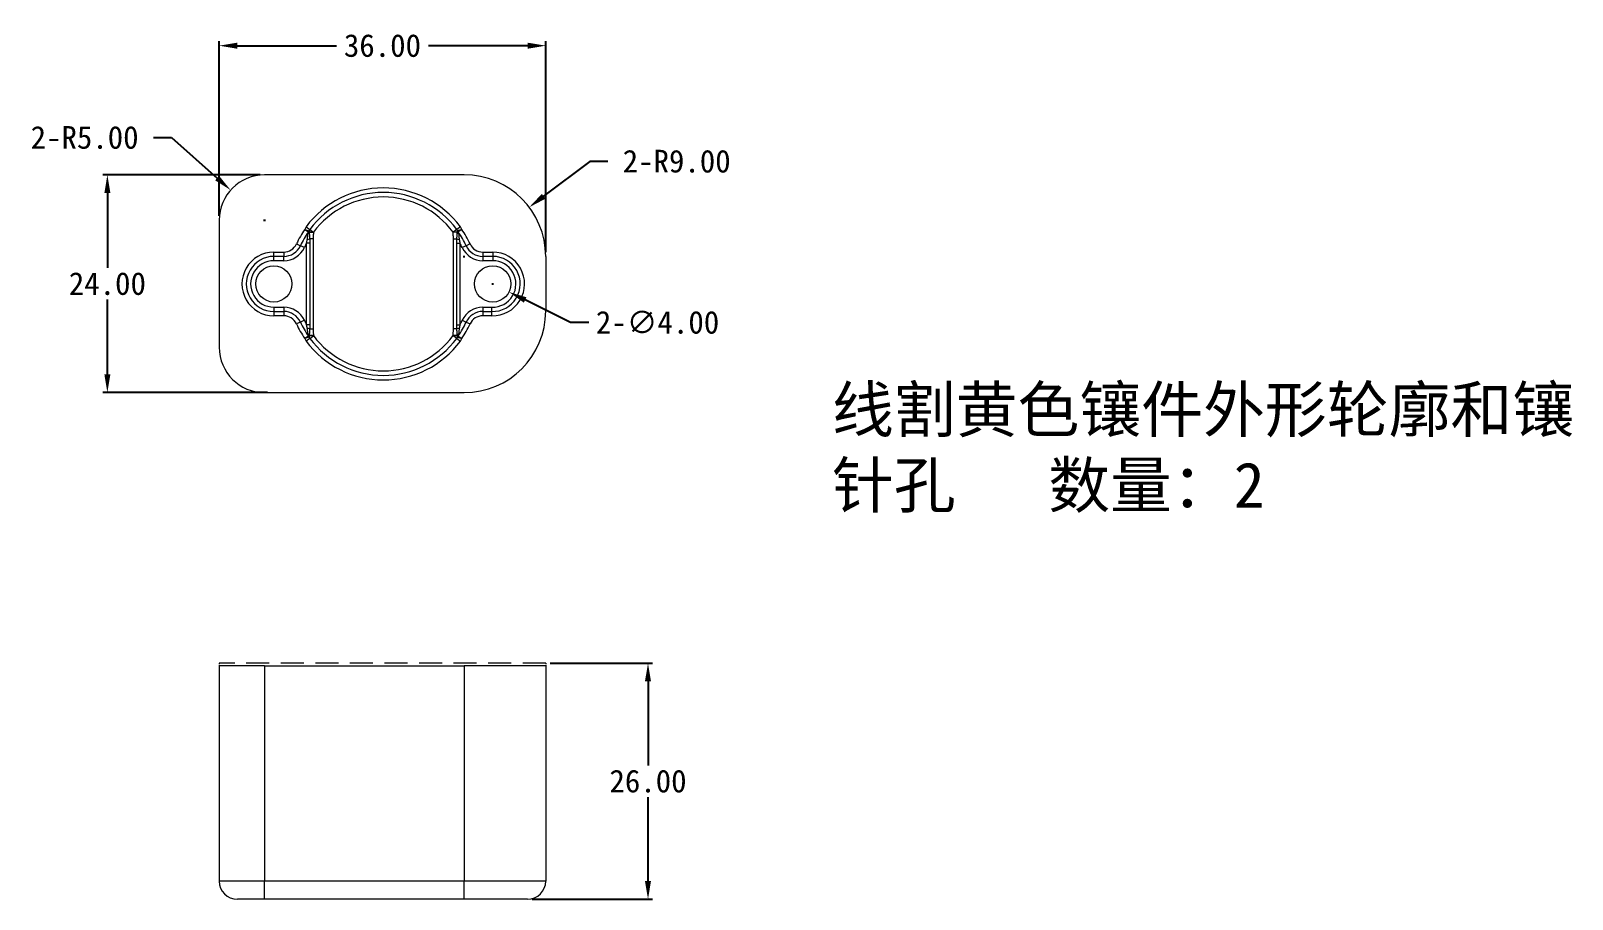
# Model space of a CAD drawing. Header units: millimetres. Extents: x 459 to 629, y 297 to 393.
import ezdxf

# ---------------------------------------------------------------- set-up
doc = ezdxf.new("R2010")
doc.units = ezdxf.units.MM
doc.linetypes.add('HIDDEN', pattern=[9.525, 6.35, -3.175])
doc.layers.add('core', color=7, linetype='Continuous', lineweight=20)
doc.layers.add('dim', color=82, linetype='Continuous', lineweight=9)
doc.dimstyles.get("Standard").update_dxf_attribs({"dimtxt": 0.18, "dimasz": 0.18, "dimexe": 0.18, "dimexo": 0.0625, "dimgap": 0.09, "dimtad": 0, "dimtih": 1, "dimtoh": 1, "dimzin": 0, "dimdsep": 46, "dimtxsty": 'Standard', "dimcen": 0.09, "dimadec": 0, "dimazin": 0, "dimtfac": 1, "dimtofl": 0, "dimtmove": 0, "dimatfit": 3, "dimfxl": 0, "dimtolj": 1, "dimtzin": 0, "dimarcsym": 0})

# ---------------------------------------------------------------- blocks, each defined once
blk = doc.blocks.new('*D1')
at = {"layer": 'Defpoints', "color": 0, "lineweight": 18, "transparency": 16777216}
for p in [(515.34, 391.4), (479.34, 372.16), (515.34, 368.16)]:
    blk.add_point(p, dxfattribs=at)
at = {"layer": 'dim', "color": 0, "lineweight": -2, "transparency": 16777216}
for p, q in [((479.34, 372.65), (479.34, 391.89)), ((481.34, 391.4), (492.26, 391.4)), ((513.34, 391.4), (502.43, 391.4)), ((515.34, 368.65), (515.34, 391.89))]:
    blk.add_line(p, q, dxfattribs=at)
at = {"layer": 'dim', "color": 0, "lineweight": 18, "transparency": 16777216}
for points in [[(481.34, 391.73), (481.34, 391.06), (479.34, 391.4)], [(513.34, 391.73), (513.34, 391.06), (515.34, 391.4)]]:
    blk.add_solid(points, dxfattribs=at)
at = {"layer": 'dim', "color": 0, "lineweight": 18, "transparency": 16777216, "insert": (497.34, 391.4), "char_height": 2.5, "attachment_point": 5}
blk.add_mtext('\\A1;36.00', dxfattribs=at)
blk = doc.blocks.new('*D2')
at = {"layer": 'Defpoints', "color": 0, "lineweight": 18, "transparency": 16777216}
for p in [(513.52, 373.59), (506.34, 368.16)]:
    blk.add_point(p, dxfattribs=at)
at = {"layer": 'dim', "color": 0, "lineweight": -2, "transparency": 16777216}
for p, q in [((520.2, 378.65), (515.11, 374.8)), ((522.2, 378.65), (520.2, 378.65)), ((506.25, 368.16), (506.43, 368.16)), ((506.34, 368.07), (506.34, 368.25))]:
    blk.add_line(p, q, dxfattribs=at)
at = {"layer": 'dim', "color": 0, "lineweight": 18, "transparency": 16777216}
blk.add_solid([(514.91, 375.06), (515.31, 374.53), (513.52, 373.59)], dxfattribs=at)
at = {"layer": 'dim', "color": 0, "lineweight": 18, "transparency": 16777216, "insert": (529.78, 378.65), "char_height": 2.5, "attachment_point": 5}
blk.add_mtext('\\A1;2-R9.00', dxfattribs=at)
blk = doc.blocks.new('*D3')
at = {"layer": 'Defpoints', "color": 0, "lineweight": 18, "transparency": 16777216}
for p in [(480.6, 375.48), (484.34, 372.16)]:
    blk.add_point(p, dxfattribs=at)
at = {"layer": 'dim', "color": 0, "lineweight": -2, "transparency": 16777216}
for p, q in [((472.09, 381.27), (474.09, 381.27)), ((474.09, 381.27), (479.11, 376.81)), ((484.34, 372.07), (484.34, 372.25)), ((484.25, 372.16), (484.43, 372.16))]:
    blk.add_line(p, q, dxfattribs=at)
at = {"layer": 'dim', "color": 0, "lineweight": 18, "transparency": 16777216}
blk.add_solid([(479.33, 377.05), (478.89, 376.56), (480.6, 375.48)], dxfattribs=at)
at = {"layer": 'dim', "color": 0, "lineweight": 18, "transparency": 16777216, "insert": (464.5, 381.27), "char_height": 2.5, "attachment_point": 5}
blk.add_mtext('\\A1;2-R5.00', dxfattribs=at)
blk = doc.blocks.new('*D5')
at = {"layer": 'Defpoints', "color": 0, "lineweight": 18, "transparency": 16777216}
for p in [(484.34, 377.16), (467.01, 353.16), (485.18, 353.16)]:
    blk.add_point(p, dxfattribs=at)
at = {"layer": 'dim', "color": 0, "lineweight": -2, "transparency": 16777216}
for p, q in [((483.84, 377.16), (466.51, 377.16)), ((467.01, 375.16), (467.01, 366.9)), ((467.01, 355.16), (467.01, 363.41)), ((484.68, 353.16), (466.51, 353.16))]:
    blk.add_line(p, q, dxfattribs=at)
at = {"layer": 'dim', "color": 0, "lineweight": 18, "transparency": 16777216}
for points in [[(466.68, 375.16), (467.34, 375.16), (467.01, 377.16)], [(466.68, 355.16), (467.34, 355.16), (467.01, 353.16)]]:
    blk.add_solid(points, dxfattribs=at)
at = {"layer": 'dim', "color": 0, "lineweight": 18, "transparency": 16777216, "insert": (467.01, 365.16), "char_height": 2.5, "attachment_point": 5}
blk.add_mtext('\\A1;24.00', dxfattribs=at)
blk = doc.blocks.new('*D6')
at = {"layer": 'Defpoints', "color": 0, "lineweight": 18, "transparency": 16777216}
for p in [(515.34, 323.32), (513.34, 297.32), (526.62, 297.32)]:
    blk.add_point(p, dxfattribs=at)
at = {"layer": 'dim', "color": 0, "lineweight": -2, "transparency": 16777216}
for p, q in [((515.84, 323.32), (527.12, 323.32)), ((526.62, 321.32), (526.62, 312.07)), ((526.62, 299.32), (526.62, 308.57)), ((513.84, 297.32), (527.12, 297.32))]:
    blk.add_line(p, q, dxfattribs=at)
at = {"layer": 'dim', "color": 0, "lineweight": 18, "transparency": 16777216}
for points in [[(526.28, 321.32), (526.95, 321.32), (526.62, 323.32)], [(526.28, 299.32), (526.95, 299.32), (526.62, 297.32)]]:
    blk.add_solid(points, dxfattribs=at)
at = {"layer": 'dim', "color": 0, "lineweight": 18, "transparency": 16777216, "insert": (526.62, 310.32), "char_height": 2.5, "attachment_point": 5}
blk.add_mtext('\\A1;26.00', dxfattribs=at)
blk = doc.blocks.new('*D9')
at = {"layer": 'Defpoints', "color": 0, "lineweight": 18, "transparency": 16777216}
for p in [(507.7, 366.02), (511.29, 364.25)]:
    blk.add_point(p, dxfattribs=at)
at = {"layer": 'dim', "color": 0, "lineweight": -2, "transparency": 16777216}
for p, q in [((509.41, 365.14), (509.59, 365.14)), ((509.5, 365.05), (509.5, 365.23)), ((518.08, 360.89), (513.08, 363.37)), ((520.08, 360.89), (518.08, 360.89))]:
    blk.add_line(p, q, dxfattribs=at)
at = {"layer": 'dim', "color": 0, "lineweight": 18, "transparency": 16777216}
blk.add_solid([(513.23, 363.66), (512.93, 363.07), (511.29, 364.25)], dxfattribs=at)
at = {"layer": 'dim', "color": 0, "lineweight": 18, "transparency": 16777216, "insert": (527.67, 360.89), "char_height": 2.5, "attachment_point": 5}
blk.add_mtext('\\A1;2-∅4.00', dxfattribs=at)

msp = doc.modelspace()

# ---------------------------------------------------------------- linework, layer by layer
at = {"color": 2, "lineweight": 18}
for centre in [(485.364, 365.138), (509.496, 365.138)]:
    msp.add_circle(centre, 2, dxfattribs=at)
at = {"layer": 'core', "color": 2}
for p, q in [((506.342, 377.155), (484.342, 377.155)), ((479.342, 372.155), (479.342, 358.155)), ((515.342, 368.155), (515.342, 362.155)), ((484.342, 353.155), (485.177, 353.155)), ((485.177, 353.155), (487.349, 353.155)), ((487.349, 353.155), (506.342, 353.155))]:
    msp.add_line(p, q, dxfattribs=at)
at = {"layer": 'core'}
for p, q in [((488.78, 371.153), (489.171, 370.881)), ((488.78, 371.153), (489.255, 370.997)), ((488.926, 371.436), (489.328, 371.138)), ((489.73, 370.841), (489.259, 370.841)), ((489.261, 370.83), (489.73, 370.83)), ((489.328, 371.138), (489.73, 370.841)), ((489.73, 370.841), (489.73, 370.83)), ((505.531, 371.138), (505.13, 370.841)), ((505.13, 370.83), (505.13, 370.841)), ((505.601, 370.841), (505.13, 370.841)), ((505.599, 370.83), (505.13, 370.83)), ((505.933, 371.436), (505.531, 371.138)), ((506.08, 371.153), (505.605, 370.997)), ((506.08, 371.153), (505.688, 370.881)), ((487.861, 369.548), (488.294, 369.348)), ((488.728, 369.149), (488.294, 369.348)), ((488.974, 360.632), (488.974, 369.645)), ((489.331, 369.645), (488.974, 369.645)), ((489.688, 370.095), (489.317, 370.095)), ((489.331, 369.645), (489.331, 360.632)), ((489.688, 370.095), (489.688, 360.181)), ((505.171, 360.181), (505.171, 370.095)), ((505.171, 370.095), (505.543, 370.095)), ((505.528, 360.632), (505.528, 369.645)), ((505.528, 369.645), (505.886, 369.645)), ((505.886, 369.645), (505.886, 360.632)), ((506.565, 369.348), (506.132, 369.149)), ((506.998, 369.548), (506.565, 369.348)), ((485.364, 368.172), (485.364, 368.649)), ((485.364, 368.649), (486.457, 368.649)), ((485.364, 367.695), (485.364, 368.172)), ((486.457, 368.172), (485.364, 368.172)), ((486.457, 367.695), (485.364, 367.695)), ((486.457, 368.649), (486.457, 368.172)), ((486.457, 367.695), (486.457, 368.172)), ((508.402, 368.649), (508.402, 368.172)), ((508.402, 368.649), (509.496, 368.649)), ((508.402, 368.172), (508.402, 367.695)), ((509.496, 368.172), (508.402, 368.172)), ((509.496, 367.695), (508.402, 367.695)), ((485.364, 362.582), (486.457, 362.582)), ((485.364, 362.582), (485.364, 362.105)), ((485.364, 362.105), (486.457, 362.105)), ((485.364, 362.105), (485.364, 361.628)), ((486.457, 362.582), (486.457, 362.105)), ((486.457, 362.105), (486.457, 361.628)), ((508.402, 362.582), (508.402, 362.105)), ((508.402, 362.582), (509.407, 362.582)), ((508.402, 362.105), (509.399, 362.105)), ((508.402, 362.105), (508.402, 361.628)), ((486.457, 361.628), (485.364, 361.628)), ((488.294, 360.928), (487.861, 360.729)), ((488.727, 361.128), (488.294, 360.928)), ((489.331, 360.632), (488.974, 360.632)), ((505.528, 360.632), (505.886, 360.632)), ((506.132, 361.128), (506.565, 360.928)), ((506.565, 360.928), (506.998, 360.729)), ((509.392, 361.628), (508.402, 361.628)), ((489.171, 359.396), (488.78, 359.123)), ((489.255, 359.279), (488.78, 359.123)), ((489.328, 359.138), (488.926, 358.84)), ((489.73, 359.435), (489.259, 359.435)), ((489.73, 359.446), (489.261, 359.446)), ((489.317, 360.181), (489.688, 360.181)), ((489.328, 359.138), (489.73, 359.435)), ((489.73, 359.446), (489.73, 359.435)), ((505.599, 359.446), (505.13, 359.446)), ((505.13, 359.435), (505.13, 359.446)), ((505.601, 359.435), (505.13, 359.435)), ((505.531, 359.138), (505.13, 359.435)), ((505.543, 360.181), (505.171, 360.181)), ((505.531, 359.138), (505.933, 358.84)), ((505.605, 359.279), (506.08, 359.123)), ((505.688, 359.396), (506.08, 359.123)), ((484.342, 323.052), (479.342, 323.052)), ((479.342, 323.052), (479.342, 299.322)), ((484.342, 323.052), (485.177, 323.052)), ((484.342, 323.052), (484.342, 299.322)), ((485.177, 323.052), (487.349, 323.052)), ((487.349, 323.052), (506.342, 323.052)), ((515.342, 323.052), (506.342, 323.052)), ((506.342, 323.052), (506.342, 299.322)), ((515.342, 323.052), (515.342, 299.322)), ((484.342, 299.322), (479.342, 299.322)), ((506.342, 299.322), (484.342, 299.322)), ((484.342, 297.322), (484.342, 299.322)), ((506.342, 297.322), (506.342, 299.322)), ((515.342, 299.322), (506.342, 299.322)), ((484.342, 297.322), (481.342, 297.322)), ((506.342, 297.322), (484.342, 297.322)), ((513.342, 297.322), (506.342, 297.322))]:
    msp.add_line(p, q, dxfattribs=at)
at = {"layer": 'core', "color": 2, "linetype": 'HIDDEN', "ltscale": 0.4}
msp.add_line((515.342, 323.322), (479.342, 323.322), dxfattribs=at)
at = {"layer": 'core', "color": 2, "linetype": 'HIDDEN', "lineweight": 18, "ltscale": 0.008}
for p, q in [((479.342, 323.322), (479.342, 323.052)), ((515.342, 323.322), (515.342, 323.052))]:
    msp.add_line(p, q, dxfattribs=at)
at = {"layer": 'core', "color": 2}
for centre, radius, start, end in [((484.342, 372.155), 5, 90, 180), ((506.342, 368.155), 9, 360, 90), ((506.342, 362.155), 9, 270, 360), ((484.342, 358.155), 5, 180, 270)]:
    msp.add_arc(centre, radius, start, end, dxfattribs=at)
at = {"layer": 'core'}
for centre, radius, start, end in [((497.43, 365.138), 10.582, 36.5239, 143.4761), ((497.43, 365.138), 10.082, 36.5239, 143.4761), ((497.43, 365.138), 9.582, 36.5239, 143.4761), ((497.43, 365.138), 10.536, 145.18692, 155.25542), ((497.43, 365.138), 10.059, 145.18692, 155.25542), ((489.73, 370.841), 1, 143.4761, 161.80941), ((489.73, 370.841), 0.5, 143.4761, 161.80941), ((505.13, 370.841), 0.5, 18.19059, 36.5239), ((497.43, 365.138), 10.059, 24.74458, 34.81308), ((505.13, 370.841), 1, 18.19059, 36.5239), ((497.43, 365.138), 10.536, 24.74458, 34.81308), ((486.457, 370.195), 1.546, 269.99998, 335.25542), ((486.457, 370.195), 2.023, 269.99998, 335.25542), ((486.457, 370.195), 2.5, 269.99998, 335.25542), ((497.43, 365.138), 9.582, 151.94499, 155.25542), ((497.43, 365.138), 9.582, 24.74458, 28.05501), ((508.402, 370.195), 2.5, 204.74458, 270.00002), ((508.402, 370.195), 2.023, 204.74458, 270.00002), ((508.402, 370.195), 1.546, 204.74458, 270.00002), ((485.364, 365.138), 3.511, 89.99998, 270), ((485.364, 365.138), 3.034, 89.99998, 270), ((485.364, 365.138), 2.557, 89.99998, 270), ((509.496, 365.138), 3.511, 268.30058, 90.00001), ((509.496, 365.138), 3.034, 268.17189, 90.00001), ((509.496, 365.138), 2.558, 268.00868, 90.00001), ((486.457, 360.082), 2.5, 24.74061, 90), ((486.457, 360.082), 2.023, 24.74061, 90), ((508.402, 360.082), 2.5, 90, 155.25939), ((508.402, 360.082), 2.023, 90, 155.25939), ((486.457, 360.082), 1.546, 24.74061, 90), ((497.43, 365.138), 10.536, 204.74061, 214.81308), ((497.43, 365.138), 10.059, 204.74061, 214.81308), ((497.43, 365.138), 9.582, 204.74061, 208.05501), ((497.43, 365.138), 10.059, 325.18692, 335.25939), ((497.43, 365.138), 9.582, 331.94499, 335.25939), ((497.43, 365.138), 10.536, 325.18692, 335.25939), ((508.402, 360.082), 1.546, 90, 155.25939), ((489.73, 359.435), 1, 198.19059, 216.5239), ((497.43, 365.138), 10.582, 216.5239, 323.4761), ((489.73, 359.435), 0.5, 198.19059, 216.5239), ((497.43, 365.138), 10.082, 216.5239, 323.4761), ((497.43, 365.138), 9.582, 216.5239, 323.4761), ((505.13, 359.435), 0.5, 323.4761, 341.80941), ((505.13, 359.435), 1, 323.4761, 341.80941), ((481.342, 299.322), 2, 180, 270), ((513.342, 299.322), 2, 270, 0)]:
    msp.add_arc(centre, radius, start, end, dxfattribs=at)
for centre, major_axis, ratio, start_param, end_param in [((488.788, 370.841), (0.468, 0.175), 0.7006265, 5.1851378, 5.7940372), ((488.792, 370.83), (0.468, 0.176), 0.6906605, 5.1768232, 5.7833965), ((488.78, 371.153), (0.475, -0.156), 0.6728898, 5.8656088, 6.2831853), ((506.068, 370.83), (-0.468, 0.176), 0.6906605, 0.4997888, 1.1063621), ((506.072, 370.841), (-0.468, 0.175), 0.7006265, 0.4891481, 1.0980475), ((506.08, 371.153), (-0.475, -0.156), 0.6728898, 0, 0.4175765), ((488.945, 370.095), (0.495, 0.071), 0.1547978, 4.9051551, 5.5383948), ((505.914, 370.095), (-0.495, 0.071), 0.1547978, 0.7447905, 1.3780302), ((488.945, 360.181), (0.495, -0.071), 0.1547978, 0.7447905, 1.3780302), ((488.792, 359.446), (0.468, -0.176), 0.6906605, 0.4997888, 1.1063621), ((488.788, 359.435), (0.468, -0.175), 0.7006265, 0.4891481, 1.0980475), ((488.78, 359.123), (0.475, 0.156), 0.6728898, 0, 0.4175765), ((505.914, 360.181), (-0.495, -0.071), 0.1547978, 4.9051551, 5.5383948), ((506.068, 359.446), (-0.468, -0.176), 0.6906605, 5.1768232, 5.7833965), ((506.072, 359.435), (-0.468, -0.175), 0.7006265, 5.1851378, 5.7940372), ((506.08, 359.123), (-0.475, 0.156), 0.6728898, 5.8656088, 6.2831853)]:
    msp.add_ellipse(centre, major_axis=major_axis, ratio=ratio, start_param=start_param, end_param=end_param, dxfattribs=at)
for points, knots in [([(489.051, 370.033), (489.058, 370.084), (489.065, 370.135), (489.078, 370.235), (489.084, 370.285), (489.093, 370.36), (489.095, 370.385), (489.1, 370.434), (489.102, 370.458), (489.106, 370.506), (489.108, 370.53), (489.109, 370.564), (489.11, 370.576), (489.11, 370.598), (489.111, 370.609), (489.11, 370.62)], [0, 0, 0, 0, 0.25, 0.25, 0.5, 0.5, 0.625, 0.625, 0.75, 0.75, 0.875, 0.875, 0.9375, 0.9375, 1, 1, 1, 1]), ([(489.11, 370.628), (489.109, 370.649), (489.11, 370.671), (489.114, 370.703), (489.115, 370.713), (489.119, 370.734), (489.121, 370.745), (489.135, 370.797), (489.151, 370.838), (489.171, 370.881)], [0, 0, 0, 0, 0.25, 0.25, 0.375, 0.375, 0.5, 0.5, 1, 1, 1, 1]), ([(489.255, 370.997), (489.25, 370.983), (489.247, 370.97), (489.243, 370.944), (489.242, 370.931), (489.243, 370.912), (489.243, 370.905), (489.245, 370.892), (489.246, 370.886), (489.25, 370.867), (489.254, 370.854), (489.259, 370.841)], [0, 0, 0, 0, 0.25, 0.25, 0.5, 0.5, 0.625, 0.625, 0.75, 0.75, 1, 1, 1, 1]), ([(489.261, 370.83), (489.262, 370.815), (489.263, 370.8), (489.266, 370.77), (489.267, 370.755), (489.271, 370.71), (489.273, 370.68), (489.278, 370.62), (489.28, 370.589), (489.284, 370.529), (489.286, 370.498), (489.293, 370.407), (489.298, 370.345), (489.307, 370.221), (489.312, 370.158), (489.317, 370.095)], [0, 0, 0, 0, 0.0625, 0.0625, 0.125, 0.125, 0.25, 0.25, 0.375, 0.375, 0.5, 0.5, 0.75, 0.75, 1, 1, 1, 1]), ([(489.73, 370.83), (489.73, 370.799), (489.729, 370.768), (489.725, 370.707), (489.723, 370.677), (489.716, 370.585), (489.71, 370.524), (489.7, 370.401), (489.695, 370.34), (489.689, 370.218), (489.688, 370.156), (489.688, 370.095)], [0, 0, 0, 0, 0.125, 0.125, 0.25, 0.25, 0.5, 0.5, 0.75, 0.75, 1, 1, 1, 1]), ([(505.171, 370.095), (505.171, 370.156), (505.17, 370.218), (505.164, 370.34), (505.16, 370.401), (505.149, 370.524), (505.144, 370.585), (505.134, 370.707), (505.13, 370.768), (505.13, 370.83)], [0, 0, 0, 0, 0.25, 0.25, 0.5, 0.5, 0.75, 0.75, 1, 1, 1, 1]), ([(505.543, 370.095), (505.548, 370.158), (505.552, 370.22), (505.562, 370.344), (505.566, 370.406), (505.573, 370.498), (505.575, 370.529), (505.579, 370.59), (505.582, 370.62), (505.586, 370.68), (505.588, 370.71), (505.592, 370.755), (505.593, 370.77), (505.596, 370.799), (505.597, 370.815), (505.599, 370.83)], [0, 0, 0, 0, 0.25, 0.25, 0.5, 0.5, 0.625, 0.625, 0.75, 0.75, 0.875, 0.875, 0.9375, 0.9375, 1, 1, 1, 1]), ([(505.601, 370.841), (505.61, 370.867), (505.616, 370.892), (505.617, 370.924), (505.617, 370.931), (505.616, 370.944), (505.615, 370.95), (505.612, 370.97), (505.609, 370.983), (505.605, 370.997)], [0, 0, 0, 0, 0.5, 0.5, 0.625, 0.625, 0.75, 0.75, 1, 1, 1, 1]), ([(505.688, 370.881), (505.698, 370.86), (505.707, 370.839), (505.723, 370.797), (505.73, 370.775), (505.746, 370.713), (505.751, 370.671), (505.749, 370.628)], [0, 0, 0, 0, 0.25, 0.25, 0.5, 0.5, 1, 1, 1, 1]), ([(505.749, 370.62), (505.749, 370.609), (505.749, 370.598), (505.749, 370.576), (505.75, 370.564), (505.752, 370.53), (505.753, 370.506), (505.757, 370.458), (505.759, 370.434), (505.764, 370.385), (505.767, 370.36), (505.775, 370.285), (505.781, 370.235), (505.794, 370.135), (505.801, 370.084), (505.809, 370.033)], [0, 0, 0, 0, 0.0625, 0.0625, 0.125, 0.125, 0.25, 0.25, 0.375, 0.375, 0.5, 0.5, 0.75, 0.75, 1, 1, 1, 1]), ([(488.974, 369.645), (488.989, 369.709), (489.003, 369.774), (489.029, 369.903), (489.041, 369.968), (489.051, 370.033)], [0, 0, 0, 0, 0.5, 0.5, 1, 1, 1, 1]), ([(489.317, 370.095), (489.322, 370.02), (489.325, 369.945), (489.33, 369.795), (489.331, 369.72), (489.331, 369.645)], [0, 0, 0, 0, 0.5, 0.5, 1, 1, 1, 1]), ([(505.528, 369.645), (505.528, 369.72), (505.529, 369.795), (505.534, 369.945), (505.537, 370.02), (505.543, 370.095)], [0, 0, 0, 0, 0.5, 0.5, 1, 1, 1, 1]), ([(505.809, 370.033), (505.818, 369.968), (505.83, 369.903), (505.856, 369.774), (505.87, 369.709), (505.886, 369.645)], [0, 0, 0, 0, 0.5, 0.5, 1, 1, 1, 1]), ([(509.496, 368.649), (509.496, 368.596), (509.496, 368.544), (509.496, 368.443), (509.496, 368.396), (509.496, 368.311), (509.496, 368.273), (509.496, 368.212), (509.496, 368.188), (509.496, 368.172)], [0, 0, 0, 0, 0.25, 0.25, 0.5, 0.5, 0.75, 0.75, 1, 1, 1, 1]), ([(509.496, 368.172), (509.496, 368.156), (509.496, 368.133), (509.496, 368.071), (509.496, 368.034), (509.496, 367.948), (509.496, 367.901), (509.496, 367.801), (509.496, 367.748), (509.496, 367.695)], [0, 0, 0, 0, 0.25, 0.25, 0.5, 0.5, 0.75, 0.75, 1, 1, 1, 1]), ([(509.392, 361.628), (509.392, 361.634), (509.392, 361.641), (509.392, 361.654), (509.392, 361.661), (509.392, 361.68), (509.393, 361.707), (509.393, 361.733), (509.394, 361.759), (509.394, 361.771), (509.394, 361.809), (509.395, 361.833), (509.395, 361.868), (509.395, 361.88), (509.396, 361.902), (509.396, 361.913), (509.396, 361.945), (509.397, 361.965), (509.397, 361.993), (509.397, 362.002), (509.398, 362.019), (509.398, 362.027), (509.398, 362.05), (509.398, 362.077), (509.399, 362.097), (509.399, 362.105)], [0, 0, 0, 0, 0.03125, 0.03125, 0.0625, 0.0625, 0.125, 0.1875, 0.1875, 0.25, 0.25, 0.375, 0.375, 0.4375, 0.4375, 0.5, 0.5, 0.625, 0.625, 0.6875, 0.6875, 0.75, 0.75, 0.875, 1, 1, 1, 1]), ([(509.399, 362.105), (509.399, 362.109), (509.399, 362.113), (509.399, 362.123), (509.399, 362.129), (509.4, 362.146), (509.4, 362.16), (509.4, 362.183), (509.4, 362.191), (509.401, 362.208), (509.401, 362.217), (509.401, 362.245), (509.402, 362.264), (509.402, 362.296), (509.402, 362.307), (509.403, 362.33), (509.403, 362.341), (509.403, 362.376), (509.404, 362.401), (509.404, 362.438), (509.405, 362.451), (509.405, 362.477), (509.405, 362.49), (509.406, 362.516), (509.406, 362.529), (509.406, 362.549), (509.406, 362.556), (509.407, 362.569), (509.407, 362.575), (509.407, 362.582)], [0, 0, 0, 0, 0.0625, 0.0625, 0.125, 0.125, 0.25, 0.25, 0.3125, 0.3125, 0.375, 0.375, 0.5, 0.5, 0.5625, 0.5625, 0.625, 0.625, 0.75, 0.75, 0.8125, 0.8125, 0.875, 0.875, 0.9375, 0.9375, 0.96875, 0.96875, 1, 1, 1, 1]), ([(489.051, 360.243), (489.041, 360.308), (489.029, 360.373), (489.003, 360.503), (488.989, 360.567), (488.974, 360.632)], [0, 0, 0, 0, 0.5, 0.5, 1, 1, 1, 1]), ([(489.331, 360.632), (489.331, 360.556), (489.33, 360.481), (489.325, 360.331), (489.322, 360.256), (489.317, 360.181)], [0, 0, 0, 0, 0.5, 0.5, 1, 1, 1, 1]), ([(505.543, 360.181), (505.537, 360.256), (505.534, 360.331), (505.529, 360.481), (505.528, 360.556), (505.528, 360.632)], [0, 0, 0, 0, 0.5, 0.5, 1, 1, 1, 1]), ([(505.886, 360.632), (505.87, 360.567), (505.856, 360.503), (505.83, 360.373), (505.818, 360.308), (505.809, 360.243)], [0, 0, 0, 0, 0.5, 0.5, 1, 1, 1, 1]), ([(489.11, 359.656), (489.111, 359.667), (489.11, 359.678), (489.11, 359.701), (489.109, 359.712), (489.108, 359.747), (489.106, 359.77), (489.102, 359.818), (489.1, 359.842), (489.095, 359.891), (489.093, 359.916), (489.084, 359.991), (489.078, 360.041), (489.065, 360.142), (489.058, 360.192), (489.051, 360.243)], [0, 0, 0, 0, 0.0625, 0.0625, 0.125, 0.125, 0.25, 0.25, 0.375, 0.375, 0.5, 0.5, 0.75, 0.75, 1, 1, 1, 1]), ([(489.171, 359.396), (489.161, 359.417), (489.152, 359.438), (489.136, 359.48), (489.129, 359.501), (489.113, 359.564), (489.108, 359.605), (489.11, 359.648)], [0, 0, 0, 0, 0.25, 0.25, 0.5, 0.5, 1, 1, 1, 1]), ([(489.259, 359.435), (489.249, 359.409), (489.244, 359.384), (489.243, 359.352), (489.243, 359.346), (489.243, 359.333), (489.244, 359.326), (489.247, 359.306), (489.25, 359.293), (489.255, 359.279)], [0, 0, 0, 0, 0.5, 0.5, 0.625, 0.625, 0.75, 0.75, 1, 1, 1, 1]), ([(489.317, 360.181), (489.312, 360.119), (489.307, 360.056), (489.298, 359.932), (489.293, 359.87), (489.286, 359.778), (489.284, 359.747), (489.28, 359.687), (489.278, 359.656), (489.273, 359.596), (489.271, 359.566), (489.267, 359.522), (489.266, 359.507), (489.263, 359.477), (489.262, 359.462), (489.261, 359.446)], [0, 0, 0, 0, 0.25, 0.25, 0.5, 0.5, 0.625, 0.625, 0.75, 0.75, 0.875, 0.875, 0.9375, 0.9375, 1, 1, 1, 1]), ([(489.688, 360.181), (489.688, 360.12), (489.689, 360.058), (489.695, 359.936), (489.7, 359.875), (489.71, 359.752), (489.716, 359.691), (489.726, 359.569), (489.73, 359.508), (489.73, 359.446)], [0, 0, 0, 0, 0.25, 0.25, 0.5, 0.5, 0.75, 0.75, 1, 1, 1, 1]), ([(505.13, 359.446), (505.13, 359.477), (505.131, 359.508), (505.134, 359.569), (505.136, 359.6), (505.144, 359.691), (505.149, 359.752), (505.16, 359.875), (505.164, 359.936), (505.17, 360.058), (505.171, 360.12), (505.171, 360.181)], [0, 0, 0, 0, 0.125, 0.125, 0.25, 0.25, 0.5, 0.5, 0.75, 0.75, 1, 1, 1, 1]), ([(505.599, 359.446), (505.597, 359.462), (505.596, 359.477), (505.593, 359.507), (505.592, 359.522), (505.588, 359.566), (505.586, 359.596), (505.582, 359.657), (505.579, 359.687), (505.575, 359.747), (505.573, 359.778), (505.566, 359.87), (505.562, 359.931), (505.552, 360.056), (505.548, 360.118), (505.543, 360.181)], [0, 0, 0, 0, 0.0625, 0.0625, 0.125, 0.125, 0.25, 0.25, 0.375, 0.375, 0.5, 0.5, 0.75, 0.75, 1, 1, 1, 1]), ([(505.605, 359.279), (505.609, 359.293), (505.612, 359.306), (505.616, 359.332), (505.617, 359.345), (505.616, 359.364), (505.616, 359.371), (505.614, 359.384), (505.613, 359.39), (505.609, 359.41), (505.606, 359.422), (505.601, 359.435)], [0, 0, 0, 0, 0.25, 0.25, 0.5, 0.5, 0.625, 0.625, 0.75, 0.75, 1, 1, 1, 1]), ([(505.749, 359.648), (505.75, 359.627), (505.749, 359.605), (505.746, 359.574), (505.744, 359.563), (505.74, 359.542), (505.738, 359.531), (505.725, 359.479), (505.709, 359.438), (505.688, 359.396)], [0, 0, 0, 0, 0.25, 0.25, 0.375, 0.375, 0.5, 0.5, 1, 1, 1, 1]), ([(505.809, 360.243), (505.801, 360.192), (505.794, 360.142), (505.781, 360.041), (505.775, 359.991), (505.767, 359.916), (505.764, 359.891), (505.759, 359.842), (505.757, 359.818), (505.753, 359.77), (505.752, 359.747), (505.75, 359.712), (505.749, 359.701), (505.749, 359.678), (505.749, 359.667), (505.749, 359.656)], [0, 0, 0, 0, 0.25, 0.25, 0.5, 0.5, 0.625, 0.625, 0.75, 0.75, 0.875, 0.875, 0.9375, 0.9375, 1, 1, 1, 1])]:
    msp.add_open_spline(points, degree=3, knots=knots, dxfattribs=at)
for points in [[(489.11, 370.62), (489.11, 370.623), (489.11, 370.625), (489.11, 370.628)], [(489.259, 370.841), (489.259, 370.837), (489.26, 370.833), (489.261, 370.83)], [(505.599, 370.83), (505.599, 370.833), (505.6, 370.837), (505.601, 370.841)], [(505.749, 370.628), (505.749, 370.625), (505.749, 370.623), (505.749, 370.62)], [(489.11, 359.648), (489.11, 359.651), (489.11, 359.653), (489.11, 359.656)], [(489.261, 359.446), (489.26, 359.443), (489.259, 359.439), (489.259, 359.435)], [(505.601, 359.435), (505.6, 359.439), (505.599, 359.443), (505.599, 359.446)], [(505.749, 359.656), (505.749, 359.653), (505.749, 359.651), (505.749, 359.648)]]:
    msp.add_open_spline(points, degree=3, dxfattribs=at)

# ---------------------------------------------------------------- texts
at = {"lineweight": 18, "insert": (546.901, 353.801), "char_height": 5, "attachment_point": 1}
msp.add_mtext_dynamic_manual_height_columns('{\\fSimSun|b0|i0|c134|p2;线割黄色镶件外形轮廓和镶针孔   数量：2}', width=83.11861, gutter_width=1, heights=[0], dxfattribs=at)

# ---------------------------------------------------------------- dimensions: what is measured, and where the dimension line sits
at = {"layer": 'dim', "lineweight": 18}
dim = msp.add_linear_dim(base=(515.342, 391.395), p1=(479.342, 372.155), p2=(515.342, 368.155), dimstyle='Standard', override={"dimtxt": 2.5, "dimasz": 2, "dimexe": 0.49975, "dimexo": 0.49975, "dimgap": 0.49975}, dxfattribs=at)
dim.commit()
dim.dimension.update_dxf_attribs({"geometry": '*D1', "text_midpoint": (497.342, 391.395)})
for center, mpoint, picture, middle in [((484.342, 372.155), (480.605, 375.477), '*D3', (464.504, 381.269)), ((506.342, 368.155), (513.518, 373.588), '*D2', (529.782, 378.647))]:
    dim = msp.add_radius_dim(center=center, mpoint=mpoint, text='2-<>', dimstyle='Standard', override={"dimtxt": 2.5, "dimasz": 2, "dimexe": 0.49975, "dimexo": 0.49975, "dimgap": 0.49975}, dxfattribs=at)
    dim.commit()
    dim.dimension.update_dxf_attribs({"geometry": picture, "text_midpoint": middle, "dimtype": 164})
for base, p1, p2, picture, middle in [((467.009, 353.155), (484.342, 377.155), (485.177, 353.155), '*D5', (467.009, 365.155)), ((526.617, 297.322), (515.342, 323.322), (513.342, 297.322), '*D6', (526.617, 310.322))]:
    dim = msp.add_linear_dim(base=base, p1=p1, p2=p2, angle=90, dimstyle='Standard', override={"dimtxt": 2.5, "dimasz": 2, "dimexe": 0.49975, "dimexo": 0.49975, "dimgap": 0.49975}, dxfattribs=at)
    dim.commit()
    dim.dimension.update_dxf_attribs({"geometry": picture, "text_midpoint": middle})
dim = msp.add_diameter_dim_2p(p1=(507.703, 366.024), p2=(511.289, 364.252), text='2-<>', dimstyle='Standard', override={"dimtxt": 2.5, "dimasz": 2, "dimexe": 0.49975, "dimexo": 0.49975, "dimgap": 0.49975}, dxfattribs=at)
dim.commit()
dim.dimension.update_dxf_attribs({"geometry": '*D9', "text_midpoint": (527.668, 360.894), "dimtype": 163})

doc.saveas('drawing.dxf')
